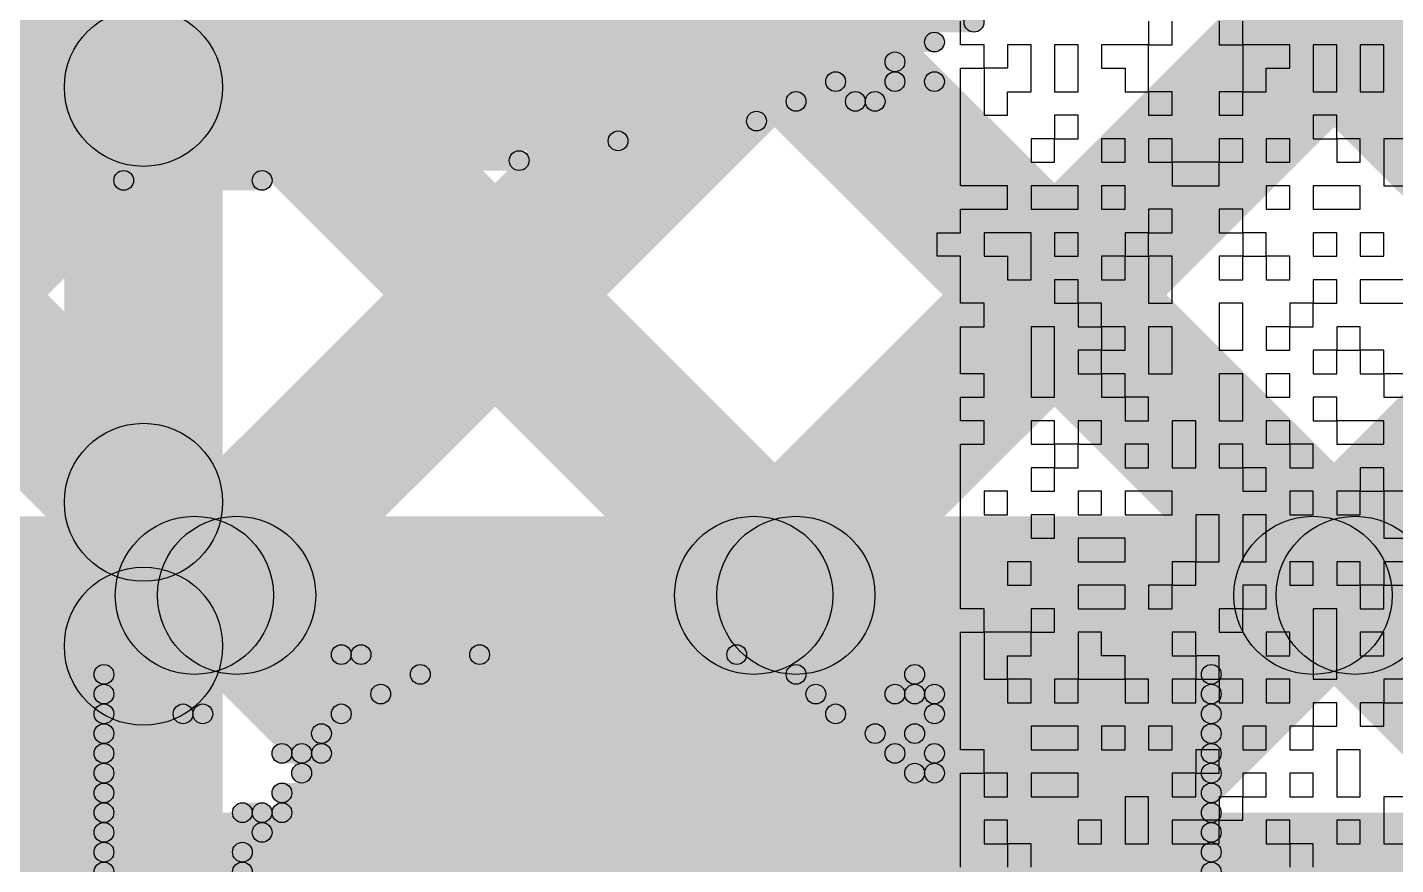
# Model space of a CAD drawing. Header units: millimetres. Extents: x 3.07 to 5.81, y 1.29 to 3.84.
# Drawn here: x 4.2331 to 4.3023, y 1.4844 to 1.5267 of the extents above; entities that cross this region are included whole.
import ezdxf

# ---------------------------------------------------------------- set-up
doc = ezdxf.new("R2010")
doc.units = ezdxf.units.MM
doc.header["$MEASUREMENT"] = 0
for name, color, linetype in [('BottomLayer', 5, 'Continuous'), ('BottomOverlay', 54, 'Continuous'), ('TopLayer', 1, 'Continuous'), ('TopOverlay', 2, 'Continuous')]:
    doc.layers.add(name, color=color, linetype=linetype)

msp = doc.modelspace()

# ---------------------------------------------------------------- hatches: boundary and pattern name
at = {"layer": 'BottomLayer'}
for points in [[(4.216119, 1.495172), (4.210463, 1.500828), (4.462172, 1.752537), (4.467828, 1.746881)], [(4.036164, 1.728172), (4.041821, 1.733828), (4.274821, 1.500828), (4.269164, 1.495172)], [(4.064448, 1.728172), (4.070105, 1.733828), (4.303105, 1.500828), (4.297448, 1.495172)], [(4.092733, 1.728172), (4.09839, 1.733828), (4.33139, 1.500828), (4.325733, 1.495172)], [(4.244404, 1.495172), (4.238747, 1.500828), (4.462172, 1.724253), (4.467828, 1.718596)], [(4.035172, 1.70088), (4.040828, 1.706537), (4.246537, 1.500828), (4.24088, 1.495172)], [(4.272688, 1.495172), (4.267031, 1.500828), (4.462172, 1.695969), (4.467828, 1.690312)], [(4.300972, 1.495172), (4.295315, 1.500828), (4.462172, 1.667685), (4.467828, 1.662028)], [(4.149, 1.494), (4.149, 1.502), (4.465, 1.502), (4.465, 1.494)], [(4.149, 1.467), (4.149, 1.487), (4.469, 1.487), (4.469, 1.467)]]:
    msp.add_hatch(color=5, dxfattribs=at).paths.add_polyline_path(points)
h = msp.add_hatch(color=5, dxfattribs=at)
edge = h.paths.add_edge_path()
edge.add_arc((4.241575, 1.498), 0.004, 0, 360)
h = msp.add_hatch(color=5, dxfattribs=at)
edge = h.paths.add_edge_path()
edge.add_arc((4.243708, 1.498), 0.004, 0, 360)
h = msp.add_hatch(color=5, dxfattribs=at)
edge = h.paths.add_edge_path()
edge.add_arc((4.26986, 1.498), 0.004, 0, 360)
h = msp.add_hatch(color=5, dxfattribs=at)
edge = h.paths.add_edge_path()
edge.add_arc((4.271993, 1.498), 0.004, 0, 360)
h = msp.add_hatch(color=5, dxfattribs=at)
edge = h.paths.add_edge_path()
edge.add_arc((4.298144, 1.498), 0.004, 0, 360)
h = msp.add_hatch(color=5, dxfattribs=at)
edge = h.paths.add_edge_path()
edge.add_arc((4.300277, 1.498), 0.004, 0, 360)
at = {"layer": 'BottomOverlay'}
for points in [[(4.206, 1.5265), (4.206, 1.5275), (4.281, 1.5275), (4.281, 1.5265)], [(4.208, 1.5255), (4.208, 1.5265), (4.279, 1.5265), (4.279, 1.5255)], [(4.21, 1.5245), (4.21, 1.5255), (4.277, 1.5255), (4.277, 1.5245)], [(4.212, 1.5235), (4.212, 1.5245), (4.274, 1.5245), (4.274, 1.5235)], [(4.277, 1.5235), (4.277, 1.5245), (4.279, 1.5245), (4.279, 1.5235)], [(4.214, 1.5225), (4.214, 1.5235), (4.272, 1.5235), (4.272, 1.5225)], [(4.275, 1.5225), (4.275, 1.5235), (4.276, 1.5235), (4.276, 1.5225)], [(4.218, 1.5215), (4.218, 1.5225), (4.27, 1.5225), (4.27, 1.5215)], [(4.222, 1.5205), (4.222, 1.5215), (4.263, 1.5215), (4.263, 1.5205)], [(4.227, 1.5195), (4.227, 1.5205), (4.258, 1.5205), (4.258, 1.5195)], [(4.238, 1.5185), (4.238, 1.5195), (4.245, 1.5195), (4.245, 1.5185)], [(4.249, 1.4945), (4.249, 1.4955), (4.25, 1.4955), (4.25, 1.4945)], [(4.256, 1.4945), (4.256, 1.4955), (4.269, 1.4955), (4.269, 1.4945)], [(4.206, 1.4935), (4.206, 1.4945), (4.237, 1.4945), (4.237, 1.4935)], [(4.253, 1.4935), (4.253, 1.4945), (4.272, 1.4945), (4.272, 1.4935)], [(4.278, 1.4935), (4.278, 1.4945), (4.293, 1.4945), (4.293, 1.4935)], [(4.206, 1.4925), (4.206, 1.4935), (4.237, 1.4935), (4.237, 1.4925)], [(4.251, 1.4925), (4.251, 1.4935), (4.273, 1.4935), (4.273, 1.4925)], [(4.277, 1.4925), (4.277, 1.4935), (4.278, 1.4935), (4.278, 1.4925)], [(4.279, 1.4925), (4.279, 1.4935), (4.293, 1.4935), (4.293, 1.4925)], [(4.206, 1.4915), (4.206, 1.4925), (4.237, 1.4925), (4.237, 1.4915)], [(4.241, 1.4915), (4.241, 1.4925), (4.242, 1.4925), (4.242, 1.4915)], [(4.249, 1.4915), (4.249, 1.4925), (4.274, 1.4925), (4.274, 1.4915)], [(4.279, 1.4915), (4.279, 1.4925), (4.293, 1.4925), (4.293, 1.4915)], [(4.206, 1.4905), (4.206, 1.4915), (4.237, 1.4915), (4.237, 1.4905)], [(4.248, 1.4905), (4.248, 1.4915), (4.276, 1.4915), (4.276, 1.4905)], [(4.278, 1.4905), (4.278, 1.4915), (4.293, 1.4915), (4.293, 1.4905)], [(4.206, 1.4895), (4.206, 1.4905), (4.237, 1.4905), (4.237, 1.4895)], [(4.246, 1.4895), (4.246, 1.4905), (4.247, 1.4905), (4.247, 1.4895)], [(4.248, 1.4895), (4.248, 1.4905), (4.277, 1.4905), (4.277, 1.4895)], [(4.279, 1.4895), (4.279, 1.4905), (4.293, 1.4905), (4.293, 1.4895)], [(4.206, 1.4885), (4.206, 1.4895), (4.237, 1.4895), (4.237, 1.4885)], [(4.247, 1.4885), (4.247, 1.4895), (4.278, 1.4895), (4.278, 1.4885)], [(4.279, 1.4885), (4.279, 1.4895), (4.293, 1.4895), (4.293, 1.4885)], [(4.206, 1.4875), (4.206, 1.4885), (4.237, 1.4885), (4.237, 1.4875)], [(4.246, 1.4875), (4.246, 1.4885), (4.293, 1.4885), (4.293, 1.4875)], [(4.206, 1.4865), (4.206, 1.4875), (4.237, 1.4875), (4.237, 1.4865)], [(4.244, 1.4865), (4.244, 1.4875), (4.245, 1.4875), (4.245, 1.4865)], [(4.246, 1.4865), (4.246, 1.4875), (4.293, 1.4875), (4.293, 1.4865)], [(4.206, 1.4855), (4.206, 1.4865), (4.237, 1.4865), (4.237, 1.4855)], [(4.245, 1.4855), (4.245, 1.4865), (4.293, 1.4865), (4.293, 1.4855)], [(4.206, 1.4845), (4.206, 1.4855), (4.237, 1.4855), (4.237, 1.4845)], [(4.244, 1.4845), (4.244, 1.4855), (4.293, 1.4855), (4.293, 1.4845)], [(4.206, 1.4835), (4.206, 1.4845), (4.237, 1.4845), (4.237, 1.4835)], [(4.244, 1.4835), (4.244, 1.4845), (4.293, 1.4845), (4.293, 1.4835)]]:
    msp.add_hatch(color=54, dxfattribs=at).paths.add_polyline_path(points)
h = msp.add_hatch(color=54, dxfattribs=at)
edge = h.paths.add_edge_path()
edge.add_arc((4.281, 1.527), 0.0005, 0, 360)
h = msp.add_hatch(color=54, dxfattribs=at)
edge = h.paths.add_edge_path()
edge.add_arc((4.279, 1.526), 0.0005, 0, 360)
h = msp.add_hatch(color=54, dxfattribs=at)
edge = h.paths.add_edge_path()
edge.add_arc((4.277, 1.525), 0.0005, 0, 360)
h = msp.add_hatch(color=54, dxfattribs=at)
edge = h.paths.add_edge_path()
edge.add_arc((4.274, 1.524), 0.0005, 0, 360)
h = msp.add_hatch(color=54, dxfattribs=at)
edge = h.paths.add_edge_path()
edge.add_arc((4.277, 1.524), 0.0005, 0, 360)
h = msp.add_hatch(color=54, dxfattribs=at)
edge = h.paths.add_edge_path()
edge.add_arc((4.279, 1.524), 0.0005, 0, 360)
h = msp.add_hatch(color=54, dxfattribs=at)
edge = h.paths.add_edge_path()
edge.add_arc((4.272, 1.523), 0.0005, 0, 360)
h = msp.add_hatch(color=54, dxfattribs=at)
edge = h.paths.add_edge_path()
edge.add_arc((4.275, 1.523), 0.0005, 0, 360)
h = msp.add_hatch(color=54, dxfattribs=at)
edge = h.paths.add_edge_path()
edge.add_arc((4.276, 1.523), 0.0005, 0, 360)
h = msp.add_hatch(color=54, dxfattribs=at)
edge = h.paths.add_edge_path()
edge.add_arc((4.27, 1.522), 0.0005, 0, 360)
h = msp.add_hatch(color=54, dxfattribs=at)
edge = h.paths.add_edge_path()
edge.add_arc((4.263, 1.521), 0.0005, 0, 360)
h = msp.add_hatch(color=54, dxfattribs=at)
edge = h.paths.add_edge_path()
edge.add_arc((4.258, 1.52), 0.0005, 0, 360)
h = msp.add_hatch(color=54, dxfattribs=at)
edge = h.paths.add_edge_path()
edge.add_arc((4.238, 1.519), 0.0005, 0, 360)
h = msp.add_hatch(color=54, dxfattribs=at)
edge = h.paths.add_edge_path()
edge.add_arc((4.245, 1.519), 0.0005, 0, 360)
h = msp.add_hatch(color=54, dxfattribs=at)
edge = h.paths.add_edge_path()
edge.add_arc((4.249, 1.495), 0.0005, 0, 360)
h = msp.add_hatch(color=54, dxfattribs=at)
edge = h.paths.add_edge_path()
edge.add_arc((4.25, 1.495), 0.0005, 0, 360)
h = msp.add_hatch(color=54, dxfattribs=at)
edge = h.paths.add_edge_path()
edge.add_arc((4.256, 1.495), 0.0005, 0, 360)
h = msp.add_hatch(color=54, dxfattribs=at)
edge = h.paths.add_edge_path()
edge.add_arc((4.269, 1.495), 0.0005, 0, 360)
h = msp.add_hatch(color=54, dxfattribs=at)
edge = h.paths.add_edge_path()
edge.add_arc((4.237, 1.494), 0.0005, 0, 360)
h = msp.add_hatch(color=54, dxfattribs=at)
edge = h.paths.add_edge_path()
edge.add_arc((4.253, 1.494), 0.0005, 0, 360)
h = msp.add_hatch(color=54, dxfattribs=at)
edge = h.paths.add_edge_path()
edge.add_arc((4.272, 1.494), 0.0005, 0, 360)
h = msp.add_hatch(color=54, dxfattribs=at)
edge = h.paths.add_edge_path()
edge.add_arc((4.278, 1.494), 0.0005, 0, 360)
h = msp.add_hatch(color=54, dxfattribs=at)
edge = h.paths.add_edge_path()
edge.add_arc((4.293, 1.494), 0.0005, 0, 360)
h = msp.add_hatch(color=54, dxfattribs=at)
edge = h.paths.add_edge_path()
edge.add_arc((4.237, 1.493), 0.0005, 0, 360)
h = msp.add_hatch(color=54, dxfattribs=at)
edge = h.paths.add_edge_path()
edge.add_arc((4.251, 1.493), 0.0005, 0, 360)
h = msp.add_hatch(color=54, dxfattribs=at)
edge = h.paths.add_edge_path()
edge.add_arc((4.273, 1.493), 0.0005, 0, 360)
h = msp.add_hatch(color=54, dxfattribs=at)
edge = h.paths.add_edge_path()
edge.add_arc((4.277, 1.493), 0.0005, 0, 360)
h = msp.add_hatch(color=54, dxfattribs=at)
edge = h.paths.add_edge_path()
edge.add_arc((4.278, 1.493), 0.0005, 0, 360)
h = msp.add_hatch(color=54, dxfattribs=at)
edge = h.paths.add_edge_path()
edge.add_arc((4.279, 1.493), 0.0005, 0, 360)
h = msp.add_hatch(color=54, dxfattribs=at)
edge = h.paths.add_edge_path()
edge.add_arc((4.293, 1.493), 0.0005, 0, 360)
h = msp.add_hatch(color=54, dxfattribs=at)
edge = h.paths.add_edge_path()
edge.add_arc((4.237, 1.492), 0.0005, 0, 360)
h = msp.add_hatch(color=54, dxfattribs=at)
edge = h.paths.add_edge_path()
edge.add_arc((4.241, 1.492), 0.0005, 0, 360)
h = msp.add_hatch(color=54, dxfattribs=at)
edge = h.paths.add_edge_path()
edge.add_arc((4.242, 1.492), 0.0005, 0, 360)
h = msp.add_hatch(color=54, dxfattribs=at)
edge = h.paths.add_edge_path()
edge.add_arc((4.249, 1.492), 0.0005, 0, 360)
h = msp.add_hatch(color=54, dxfattribs=at)
edge = h.paths.add_edge_path()
edge.add_arc((4.274, 1.492), 0.0005, 0, 360)
h = msp.add_hatch(color=54, dxfattribs=at)
edge = h.paths.add_edge_path()
edge.add_arc((4.279, 1.492), 0.0005, 0, 360)
h = msp.add_hatch(color=54, dxfattribs=at)
edge = h.paths.add_edge_path()
edge.add_arc((4.293, 1.492), 0.0005, 0, 360)
h = msp.add_hatch(color=54, dxfattribs=at)
edge = h.paths.add_edge_path()
edge.add_arc((4.237, 1.491), 0.0005, 0, 360)
h = msp.add_hatch(color=54, dxfattribs=at)
edge = h.paths.add_edge_path()
edge.add_arc((4.248, 1.491), 0.0005, 0, 360)
h = msp.add_hatch(color=54, dxfattribs=at)
edge = h.paths.add_edge_path()
edge.add_arc((4.276, 1.491), 0.0005, 0, 360)
h = msp.add_hatch(color=54, dxfattribs=at)
edge = h.paths.add_edge_path()
edge.add_arc((4.278, 1.491), 0.0005, 0, 360)
h = msp.add_hatch(color=54, dxfattribs=at)
edge = h.paths.add_edge_path()
edge.add_arc((4.293, 1.491), 0.0005, 0, 360)
h = msp.add_hatch(color=54, dxfattribs=at)
edge = h.paths.add_edge_path()
edge.add_arc((4.237, 1.49), 0.0005, 0, 360)
h = msp.add_hatch(color=54, dxfattribs=at)
edge = h.paths.add_edge_path()
edge.add_arc((4.246, 1.49), 0.0005, 0, 360)
h = msp.add_hatch(color=54, dxfattribs=at)
edge = h.paths.add_edge_path()
edge.add_arc((4.247, 1.49), 0.0005, 0, 360)
h = msp.add_hatch(color=54, dxfattribs=at)
edge = h.paths.add_edge_path()
edge.add_arc((4.248, 1.49), 0.0005, 0, 360)
h = msp.add_hatch(color=54, dxfattribs=at)
edge = h.paths.add_edge_path()
edge.add_arc((4.277, 1.49), 0.0005, 0, 360)
h = msp.add_hatch(color=54, dxfattribs=at)
edge = h.paths.add_edge_path()
edge.add_arc((4.279, 1.49), 0.0005, 0, 360)
h = msp.add_hatch(color=54, dxfattribs=at)
edge = h.paths.add_edge_path()
edge.add_arc((4.293, 1.49), 0.0005, 0, 360)
h = msp.add_hatch(color=54, dxfattribs=at)
edge = h.paths.add_edge_path()
edge.add_arc((4.237, 1.489), 0.0005, 0, 360)
h = msp.add_hatch(color=54, dxfattribs=at)
edge = h.paths.add_edge_path()
edge.add_arc((4.247, 1.489), 0.0005, 0, 360)
h = msp.add_hatch(color=54, dxfattribs=at)
edge = h.paths.add_edge_path()
edge.add_arc((4.278, 1.489), 0.0005, 0, 360)
h = msp.add_hatch(color=54, dxfattribs=at)
edge = h.paths.add_edge_path()
edge.add_arc((4.279, 1.489), 0.0005, 0, 360)
h = msp.add_hatch(color=54, dxfattribs=at)
edge = h.paths.add_edge_path()
edge.add_arc((4.293, 1.489), 0.0005, 0, 360)
h = msp.add_hatch(color=54, dxfattribs=at)
edge = h.paths.add_edge_path()
edge.add_arc((4.237, 1.488), 0.0005, 0, 360)
h = msp.add_hatch(color=54, dxfattribs=at)
edge = h.paths.add_edge_path()
edge.add_arc((4.246, 1.488), 0.0005, 0, 360)
h = msp.add_hatch(color=54, dxfattribs=at)
edge = h.paths.add_edge_path()
edge.add_arc((4.293, 1.488), 0.0005, 0, 360)
h = msp.add_hatch(color=54, dxfattribs=at)
edge = h.paths.add_edge_path()
edge.add_arc((4.237, 1.487), 0.0005, 0, 360)
h = msp.add_hatch(color=54, dxfattribs=at)
edge = h.paths.add_edge_path()
edge.add_arc((4.244, 1.487), 0.0005, 0, 360)
h = msp.add_hatch(color=54, dxfattribs=at)
edge = h.paths.add_edge_path()
edge.add_arc((4.245, 1.487), 0.0005, 0, 360)
h = msp.add_hatch(color=54, dxfattribs=at)
edge = h.paths.add_edge_path()
edge.add_arc((4.246, 1.487), 0.0005, 0, 360)
h = msp.add_hatch(color=54, dxfattribs=at)
edge = h.paths.add_edge_path()
edge.add_arc((4.293, 1.487), 0.0005, 0, 360)
h = msp.add_hatch(color=54, dxfattribs=at)
edge = h.paths.add_edge_path()
edge.add_arc((4.237, 1.486), 0.0005, 0, 360)
h = msp.add_hatch(color=54, dxfattribs=at)
edge = h.paths.add_edge_path()
edge.add_arc((4.245, 1.486), 0.0005, 0, 360)
h = msp.add_hatch(color=54, dxfattribs=at)
edge = h.paths.add_edge_path()
edge.add_arc((4.293, 1.486), 0.0005, 0, 360)
h = msp.add_hatch(color=54, dxfattribs=at)
edge = h.paths.add_edge_path()
edge.add_arc((4.237, 1.485), 0.0005, 0, 360)
h = msp.add_hatch(color=54, dxfattribs=at)
edge = h.paths.add_edge_path()
edge.add_arc((4.244, 1.485), 0.0005, 0, 360)
h = msp.add_hatch(color=54, dxfattribs=at)
edge = h.paths.add_edge_path()
edge.add_arc((4.293, 1.485), 0.0005, 0, 360)
h = msp.add_hatch(color=54, dxfattribs=at)
edge = h.paths.add_edge_path()
edge.add_arc((4.237, 1.484), 0.0005, 0, 360)
h = msp.add_hatch(color=54, dxfattribs=at)
edge = h.paths.add_edge_path()
edge.add_arc((4.244, 1.484), 0.0005, 0, 360)
h = msp.add_hatch(color=54, dxfattribs=at)
edge = h.paths.add_edge_path()
edge.add_arc((4.293, 1.484), 0.0005, 0, 360)
at = {"layer": 'TopLayer'}
for points in [[(4.241828, 1.492596), (4.236172, 1.498253), (4.543747, 1.805828), (4.549404, 1.800172)], [(4.241828, 1.464312), (4.236172, 1.469969), (4.572031, 1.805828), (4.577688, 1.800172)], [(4.241828, 1.520881), (4.236172, 1.526537), (4.515463, 1.805828), (4.521119, 1.800172)], [(4.241828, 1.436028), (4.236172, 1.441685), (4.600315, 1.805828), (4.605972, 1.800172)], [(4.243, 1.382907), (4.235, 1.382907), (4.235, 1.789), (4.243, 1.789)], [(4.236172, 1.584733), (4.241828, 1.59039), (4.45639, 1.375828), (4.450733, 1.370172)], [(4.236172, 1.556448), (4.241828, 1.562105), (4.428105, 1.375828), (4.422448, 1.370172)], [(4.236172, 1.528164), (4.241828, 1.533821), (4.399821, 1.375828), (4.394164, 1.370172)], [(4.236172, 1.49988), (4.241828, 1.505537), (4.371537, 1.375828), (4.36588, 1.370172)]]:
    msp.add_hatch(color=1, dxfattribs=at).paths.add_polyline_path(points)
h = msp.add_hatch(color=1, dxfattribs=at)
edge = h.paths.add_edge_path()
edge.add_arc((4.239, 1.523709), 0.004, 0, 360)
h = msp.add_hatch(color=1, dxfattribs=at)
edge = h.paths.add_edge_path()
edge.add_arc((4.239, 1.502708), 0.004, 0, 360)
h = msp.add_hatch(color=1, dxfattribs=at)
edge = h.paths.add_edge_path()
edge.add_arc((4.239, 1.495425), 0.004, 0, 360)

# ---------------------------------------------------------------- linework, layer by layer
at = {"layer": 'BottomLayer'}
for centre in [(4.241575, 1.498), (4.243708, 1.498), (4.26986, 1.498), (4.271993, 1.498), (4.298144, 1.498), (4.300277, 1.498)]:
    msp.add_circle(centre, 0.004, dxfattribs=at)
at = {"layer": 'BottomOverlay'}
for centre in [(4.281, 1.527), (4.279, 1.526), (4.277, 1.525), (4.274, 1.524), (4.277, 1.524), (4.279, 1.524), (4.272, 1.523), (4.275, 1.523), (4.276, 1.523), (4.27, 1.522), (4.263, 1.521), (4.258, 1.52), (4.238, 1.519), (4.245, 1.519), (4.249, 1.495), (4.25, 1.495), (4.256, 1.495), (4.269, 1.495), (4.237, 1.494), (4.253, 1.494), (4.272, 1.494), (4.278, 1.494), (4.293, 1.494), (4.237, 1.493), (4.251, 1.493), (4.273, 1.493), (4.277, 1.493), (4.278, 1.493), (4.279, 1.493), (4.293, 1.493), (4.237, 1.492), (4.241, 1.492), (4.242, 1.492), (4.249, 1.492), (4.274, 1.492), (4.279, 1.492), (4.293, 1.492), (4.237, 1.491), (4.248, 1.491), (4.276, 1.491), (4.278, 1.491), (4.293, 1.491), (4.237, 1.49), (4.246, 1.49), (4.247, 1.49), (4.248, 1.49), (4.277, 1.49), (4.279, 1.49), (4.293, 1.49), (4.237, 1.489), (4.247, 1.489), (4.278, 1.489), (4.279, 1.489), (4.293, 1.489), (4.237, 1.488), (4.246, 1.488), (4.293, 1.488), (4.237, 1.487), (4.244, 1.487), (4.245, 1.487), (4.246, 1.487), (4.293, 1.487), (4.237, 1.486), (4.245, 1.486), (4.293, 1.486), (4.237, 1.485), (4.244, 1.485), (4.293, 1.485), (4.237, 1.484), (4.244, 1.484), (4.293, 1.484)]:
    msp.add_circle(centre, 0.0005, dxfattribs=at)
at = {"layer": 'TopLayer'}
for centre in [(4.239, 1.523709), (4.239, 1.502708), (4.239, 1.495425)]:
    msp.add_circle(centre, 0.004, dxfattribs=at)
at = {"layer": 'TopOverlay'}
for p, q in [((4.280319, 1.525861), (4.280319, 1.52705)), ((4.289833, 1.52705), (4.289833, 1.525861)), ((4.291022, 1.525861), (4.291022, 1.52705)), ((4.2934, 1.52705), (4.2934, 1.525861)), ((4.29459, 1.525861), (4.29459, 1.52705)), ((4.281508, 1.525861), (4.280319, 1.525861)), ((4.281508, 1.524672), (4.281508, 1.525861)), ((4.283887, 1.525861), (4.282697, 1.525861)), ((4.282697, 1.525861), (4.282697, 1.524672)), ((4.283887, 1.524672), (4.283887, 1.525861)), ((4.286265, 1.525861), (4.285076, 1.525861)), ((4.285076, 1.525861), (4.285076, 1.524672)), ((4.286265, 1.524672), (4.286265, 1.525861)), ((4.289833, 1.525861), (4.287454, 1.525861)), ((4.287454, 1.525861), (4.287454, 1.524672)), ((4.289833, 1.525861), (4.291022, 1.525861)), ((4.289833, 1.524672), (4.289833, 1.525861)), ((4.2934, 1.525861), (4.29459, 1.525861)), ((4.29459, 1.525861), (4.29459, 1.524672)), ((4.296968, 1.525861), (4.29459, 1.525861)), ((4.296968, 1.524672), (4.296968, 1.525861)), ((4.299347, 1.525861), (4.298158, 1.525861)), ((4.298158, 1.525861), (4.298158, 1.524672)), ((4.299347, 1.524672), (4.299347, 1.525861)), ((4.301725, 1.525861), (4.300536, 1.525861)), ((4.300536, 1.525861), (4.300536, 1.524672)), ((4.301725, 1.524672), (4.301725, 1.525861)), ((4.280319, 1.523482), (4.280319, 1.524672)), ((4.280319, 1.524672), (4.281508, 1.524672)), ((4.281508, 1.524672), (4.281508, 1.523482)), ((4.282697, 1.524672), (4.281508, 1.524672)), ((4.283887, 1.523482), (4.283887, 1.524672)), ((4.285076, 1.524672), (4.285076, 1.523482)), ((4.286265, 1.523482), (4.286265, 1.524672)), ((4.287454, 1.524672), (4.288644, 1.524672)), ((4.288644, 1.524672), (4.288644, 1.523482)), ((4.289833, 1.523482), (4.289833, 1.524672)), ((4.29459, 1.524672), (4.29459, 1.523482)), ((4.295779, 1.523482), (4.295779, 1.524672)), ((4.295779, 1.524672), (4.296968, 1.524672)), ((4.298158, 1.524672), (4.298158, 1.523482)), ((4.299347, 1.523482), (4.299347, 1.524672)), ((4.300536, 1.524672), (4.300536, 1.523482)), ((4.301725, 1.523482), (4.301725, 1.524672)), ((4.280319, 1.522293), (4.280319, 1.523482)), ((4.281508, 1.523482), (4.281508, 1.522293)), ((4.282697, 1.522293), (4.282697, 1.523482)), ((4.282697, 1.523482), (4.283887, 1.523482)), ((4.285076, 1.523482), (4.286265, 1.523482)), ((4.288644, 1.523482), (4.289833, 1.523482)), ((4.289833, 1.523482), (4.289833, 1.522293)), ((4.291022, 1.523482), (4.289833, 1.523482)), ((4.291022, 1.522293), (4.291022, 1.523482)), ((4.29459, 1.523482), (4.2934, 1.523482)), ((4.2934, 1.523482), (4.2934, 1.522293)), ((4.29459, 1.523482), (4.295779, 1.523482)), ((4.29459, 1.522293), (4.29459, 1.523482)), ((4.298158, 1.523482), (4.299347, 1.523482)), ((4.300536, 1.523482), (4.301725, 1.523482)), ((4.280319, 1.521104), (4.280319, 1.522293)), ((4.281508, 1.522293), (4.282697, 1.522293)), ((4.286265, 1.522293), (4.285076, 1.522293)), ((4.285076, 1.522293), (4.285076, 1.521104)), ((4.286265, 1.521104), (4.286265, 1.522293)), ((4.289833, 1.522293), (4.291022, 1.522293)), ((4.2934, 1.522293), (4.29459, 1.522293)), ((4.299347, 1.522293), (4.298158, 1.522293)), ((4.298158, 1.522293), (4.298158, 1.521104)), ((4.299347, 1.521104), (4.299347, 1.522293)), ((4.280319, 1.519915), (4.280319, 1.521104)), ((4.285076, 1.521104), (4.283887, 1.521104)), ((4.283887, 1.521104), (4.283887, 1.519915)), ((4.285076, 1.521104), (4.286265, 1.521104)), ((4.285076, 1.519915), (4.285076, 1.521104)), ((4.288644, 1.521104), (4.287454, 1.521104)), ((4.287454, 1.521104), (4.287454, 1.519915)), ((4.288644, 1.519915), (4.288644, 1.521104)), ((4.291022, 1.521104), (4.289833, 1.521104)), ((4.289833, 1.521104), (4.289833, 1.519915)), ((4.291022, 1.519915), (4.291022, 1.521104)), ((4.29459, 1.521104), (4.2934, 1.521104)), ((4.2934, 1.521104), (4.2934, 1.519915)), ((4.29459, 1.519915), (4.29459, 1.521104)), ((4.296968, 1.521104), (4.295779, 1.521104)), ((4.295779, 1.521104), (4.295779, 1.519915)), ((4.296968, 1.519915), (4.296968, 1.521104)), ((4.298158, 1.521104), (4.299347, 1.521104)), ((4.299347, 1.521104), (4.299347, 1.519915)), ((4.300536, 1.521104), (4.299347, 1.521104)), ((4.300536, 1.519915), (4.300536, 1.521104)), ((4.302914, 1.521104), (4.301725, 1.521104)), ((4.301725, 1.521104), (4.301725, 1.519915)), ((4.280319, 1.518725), (4.280319, 1.519915)), ((4.283887, 1.519915), (4.285076, 1.519915)), ((4.287454, 1.519915), (4.288644, 1.519915)), ((4.289833, 1.519915), (4.291022, 1.519915)), ((4.291022, 1.519915), (4.291022, 1.518725)), ((4.2934, 1.519915), (4.291022, 1.519915)), ((4.2934, 1.519915), (4.29459, 1.519915)), ((4.2934, 1.518725), (4.2934, 1.519915)), ((4.295779, 1.519915), (4.296968, 1.519915)), ((4.299347, 1.519915), (4.300536, 1.519915)), ((4.301725, 1.519915), (4.301725, 1.518725)), ((4.282697, 1.518725), (4.280319, 1.518725)), ((4.282697, 1.517536), (4.282697, 1.518725)), ((4.286265, 1.518725), (4.283887, 1.518725)), ((4.283887, 1.518725), (4.283887, 1.517536)), ((4.286265, 1.517536), (4.286265, 1.518725)), ((4.288644, 1.518725), (4.287454, 1.518725)), ((4.287454, 1.518725), (4.287454, 1.517536)), ((4.288644, 1.517536), (4.288644, 1.518725)), ((4.291022, 1.518725), (4.2934, 1.518725)), ((4.296968, 1.518725), (4.295779, 1.518725)), ((4.295779, 1.518725), (4.295779, 1.517536)), ((4.296968, 1.517536), (4.296968, 1.518725)), ((4.300536, 1.518725), (4.298158, 1.518725)), ((4.298158, 1.518725), (4.298158, 1.517536)), ((4.300536, 1.517536), (4.300536, 1.518725)), ((4.301725, 1.518725), (4.302914, 1.518725)), ((4.280319, 1.516347), (4.280319, 1.517536)), ((4.280319, 1.517536), (4.282697, 1.517536)), ((4.283887, 1.517536), (4.286265, 1.517536)), ((4.287454, 1.517536), (4.288644, 1.517536)), ((4.291022, 1.517536), (4.289833, 1.517536)), ((4.289833, 1.517536), (4.289833, 1.516347)), ((4.291022, 1.516347), (4.291022, 1.517536)), ((4.29459, 1.517536), (4.2934, 1.517536)), ((4.2934, 1.517536), (4.2934, 1.516347)), ((4.29459, 1.516347), (4.29459, 1.517536)), ((4.295779, 1.517536), (4.296968, 1.517536)), ((4.298158, 1.517536), (4.300536, 1.517536)), ((4.279129, 1.515157), (4.279129, 1.516347)), ((4.279129, 1.516347), (4.280319, 1.516347)), ((4.283887, 1.516347), (4.281508, 1.516347)), ((4.281508, 1.516347), (4.281508, 1.515157)), ((4.283887, 1.515157), (4.283887, 1.516347)), ((4.286265, 1.516347), (4.285076, 1.516347)), ((4.285076, 1.516347), (4.285076, 1.515157)), ((4.286265, 1.515157), (4.286265, 1.516347)), ((4.289833, 1.516347), (4.288644, 1.516347)), ((4.288644, 1.516347), (4.288644, 1.515157)), ((4.289833, 1.516347), (4.291022, 1.516347)), ((4.289833, 1.515157), (4.289833, 1.516347)), ((4.2934, 1.516347), (4.29459, 1.516347)), ((4.29459, 1.516347), (4.29459, 1.515157)), ((4.295779, 1.516347), (4.29459, 1.516347)), ((4.295779, 1.515157), (4.295779, 1.516347)), ((4.299347, 1.516347), (4.298158, 1.516347)), ((4.298158, 1.516347), (4.298158, 1.515157)), ((4.299347, 1.515157), (4.299347, 1.516347)), ((4.301725, 1.516347), (4.300536, 1.516347)), ((4.300536, 1.516347), (4.300536, 1.515157)), ((4.301725, 1.515157), (4.301725, 1.516347)), ((4.280319, 1.515157), (4.279129, 1.515157)), ((4.280319, 1.513968), (4.280319, 1.515157)), ((4.281508, 1.515157), (4.282697, 1.515157)), ((4.282697, 1.515157), (4.282697, 1.513968)), ((4.283887, 1.513968), (4.283887, 1.515157)), ((4.285076, 1.515157), (4.286265, 1.515157)), ((4.288644, 1.515157), (4.287454, 1.515157)), ((4.287454, 1.515157), (4.287454, 1.513968)), ((4.288644, 1.513968), (4.288644, 1.515157)), ((4.288644, 1.515157), (4.289833, 1.515157)), ((4.289833, 1.515157), (4.289833, 1.513968)), ((4.291022, 1.515157), (4.289833, 1.515157)), ((4.291022, 1.513968), (4.291022, 1.515157)), ((4.29459, 1.515157), (4.2934, 1.515157)), ((4.2934, 1.515157), (4.2934, 1.513968)), ((4.29459, 1.515157), (4.295779, 1.515157)), ((4.29459, 1.513968), (4.29459, 1.515157)), ((4.295779, 1.515157), (4.295779, 1.513968)), ((4.296968, 1.515157), (4.295779, 1.515157)), ((4.296968, 1.513968), (4.296968, 1.515157)), ((4.298158, 1.515157), (4.299347, 1.515157)), ((4.300536, 1.515157), (4.301725, 1.515157)), ((4.280319, 1.512779), (4.280319, 1.513968)), ((4.282697, 1.513968), (4.283887, 1.513968)), ((4.286265, 1.513968), (4.285076, 1.513968)), ((4.285076, 1.513968), (4.285076, 1.512779)), ((4.286265, 1.512779), (4.286265, 1.513968)), ((4.287454, 1.513968), (4.288644, 1.513968)), ((4.289833, 1.513968), (4.289833, 1.512779)), ((4.291022, 1.512779), (4.291022, 1.513968)), ((4.2934, 1.513968), (4.29459, 1.513968)), ((4.295779, 1.513968), (4.296968, 1.513968)), ((4.299347, 1.513968), (4.298158, 1.513968)), ((4.298158, 1.513968), (4.298158, 1.512779)), ((4.299347, 1.512779), (4.299347, 1.513968)), ((4.302914, 1.513968), (4.300536, 1.513968)), ((4.300536, 1.513968), (4.300536, 1.512779)), ((4.281508, 1.512779), (4.280319, 1.512779)), ((4.281508, 1.51159), (4.281508, 1.512779)), ((4.285076, 1.512779), (4.286265, 1.512779)), ((4.286265, 1.512779), (4.286265, 1.51159)), ((4.287454, 1.512779), (4.286265, 1.512779)), ((4.287454, 1.51159), (4.287454, 1.512779)), ((4.289833, 1.512779), (4.291022, 1.512779)), ((4.29459, 1.512779), (4.2934, 1.512779)), ((4.2934, 1.512779), (4.2934, 1.51159)), ((4.29459, 1.51159), (4.29459, 1.512779)), ((4.298158, 1.512779), (4.296968, 1.512779)), ((4.296968, 1.512779), (4.296968, 1.51159)), ((4.298158, 1.512779), (4.299347, 1.512779)), ((4.298158, 1.51159), (4.298158, 1.512779)), ((4.300536, 1.512779), (4.302914, 1.512779)), ((4.280319, 1.510401), (4.280319, 1.51159)), ((4.280319, 1.51159), (4.281508, 1.51159)), ((4.285076, 1.51159), (4.283887, 1.51159)), ((4.283887, 1.51159), (4.283887, 1.510401)), ((4.285076, 1.510401), (4.285076, 1.51159)), ((4.286265, 1.51159), (4.287454, 1.51159)), ((4.287454, 1.51159), (4.287454, 1.510401)), ((4.288644, 1.51159), (4.287454, 1.51159)), ((4.288644, 1.510401), (4.288644, 1.51159)), ((4.291022, 1.51159), (4.289833, 1.51159)), ((4.289833, 1.51159), (4.289833, 1.510401)), ((4.291022, 1.510401), (4.291022, 1.51159)), ((4.2934, 1.51159), (4.2934, 1.510401)), ((4.29459, 1.510401), (4.29459, 1.51159)), ((4.296968, 1.51159), (4.295779, 1.51159)), ((4.295779, 1.51159), (4.295779, 1.510401)), ((4.296968, 1.51159), (4.298158, 1.51159)), ((4.296968, 1.510401), (4.296968, 1.51159)), ((4.300536, 1.51159), (4.299347, 1.51159)), ((4.299347, 1.51159), (4.299347, 1.510401)), ((4.300536, 1.510401), (4.300536, 1.51159)), ((4.280319, 1.509211), (4.280319, 1.510401)), ((4.283887, 1.510401), (4.283887, 1.509211)), ((4.285076, 1.509211), (4.285076, 1.510401)), ((4.287454, 1.510401), (4.286265, 1.510401)), ((4.286265, 1.510401), (4.286265, 1.509211)), ((4.287454, 1.510401), (4.288644, 1.510401)), ((4.287454, 1.509211), (4.287454, 1.510401)), ((4.289833, 1.510401), (4.289833, 1.509211)), ((4.291022, 1.509211), (4.291022, 1.510401)), ((4.2934, 1.510401), (4.29459, 1.510401)), ((4.295779, 1.510401), (4.296968, 1.510401)), ((4.299347, 1.510401), (4.298158, 1.510401)), ((4.298158, 1.510401), (4.298158, 1.509211)), ((4.299347, 1.509211), (4.299347, 1.510401)), ((4.299347, 1.510401), (4.300536, 1.510401)), ((4.300536, 1.510401), (4.300536, 1.509211)), ((4.301725, 1.510401), (4.300536, 1.510401)), ((4.301725, 1.509211), (4.301725, 1.510401)), ((4.281508, 1.509211), (4.280319, 1.509211)), ((4.281508, 1.508022), (4.281508, 1.509211)), ((4.283887, 1.509211), (4.283887, 1.508022)), ((4.285076, 1.508022), (4.285076, 1.509211)), ((4.286265, 1.509211), (4.287454, 1.509211)), ((4.287454, 1.509211), (4.287454, 1.508022)), ((4.288644, 1.509211), (4.287454, 1.509211)), ((4.288644, 1.508022), (4.288644, 1.509211)), ((4.289833, 1.509211), (4.291022, 1.509211)), ((4.29459, 1.509211), (4.2934, 1.509211)), ((4.2934, 1.509211), (4.2934, 1.508022)), ((4.29459, 1.508022), (4.29459, 1.509211)), ((4.296968, 1.509211), (4.295779, 1.509211)), ((4.295779, 1.509211), (4.295779, 1.508022)), ((4.296968, 1.508022), (4.296968, 1.509211)), ((4.298158, 1.509211), (4.299347, 1.509211)), ((4.300536, 1.509211), (4.301725, 1.509211)), ((4.301725, 1.509211), (4.301725, 1.508022)), ((4.302914, 1.509211), (4.301725, 1.509211)), ((4.280319, 1.506833), (4.280319, 1.508022)), ((4.280319, 1.508022), (4.281508, 1.508022)), ((4.283887, 1.508022), (4.285076, 1.508022)), ((4.287454, 1.508022), (4.288644, 1.508022)), ((4.288644, 1.508022), (4.288644, 1.506833)), ((4.289833, 1.508022), (4.288644, 1.508022)), ((4.289833, 1.506833), (4.289833, 1.508022)), ((4.2934, 1.508022), (4.2934, 1.506833)), ((4.29459, 1.506833), (4.29459, 1.508022)), ((4.295779, 1.508022), (4.296968, 1.508022)), ((4.299347, 1.508022), (4.298158, 1.508022)), ((4.298158, 1.508022), (4.298158, 1.506833)), ((4.299347, 1.506833), (4.299347, 1.508022)), ((4.301725, 1.508022), (4.302914, 1.508022)), ((4.281508, 1.506833), (4.280319, 1.506833)), ((4.281508, 1.505643), (4.281508, 1.506833)), ((4.285076, 1.506833), (4.283887, 1.506833)), ((4.283887, 1.506833), (4.283887, 1.505643)), ((4.285076, 1.505643), (4.285076, 1.506833)), ((4.287454, 1.506833), (4.286265, 1.506833)), ((4.286265, 1.506833), (4.286265, 1.505643)), ((4.287454, 1.505643), (4.287454, 1.506833)), ((4.288644, 1.506833), (4.289833, 1.506833)), ((4.292211, 1.506833), (4.291022, 1.506833)), ((4.291022, 1.506833), (4.291022, 1.505643)), ((4.292211, 1.505643), (4.292211, 1.506833)), ((4.2934, 1.506833), (4.29459, 1.506833)), ((4.296968, 1.506833), (4.295779, 1.506833)), ((4.295779, 1.506833), (4.295779, 1.505643)), ((4.296968, 1.505643), (4.296968, 1.506833)), ((4.298158, 1.506833), (4.299347, 1.506833)), ((4.299347, 1.506833), (4.299347, 1.505643)), ((4.301725, 1.506833), (4.299347, 1.506833)), ((4.301725, 1.505643), (4.301725, 1.506833)), ((4.280319, 1.504454), (4.280319, 1.505643)), ((4.280319, 1.505643), (4.281508, 1.505643)), ((4.283887, 1.505643), (4.285076, 1.505643)), ((4.285076, 1.505643), (4.285076, 1.504454)), ((4.286265, 1.505643), (4.285076, 1.505643)), ((4.286265, 1.505643), (4.287454, 1.505643)), ((4.286265, 1.504454), (4.286265, 1.505643)), ((4.289833, 1.505643), (4.288644, 1.505643)), ((4.288644, 1.505643), (4.288644, 1.504454)), ((4.289833, 1.504454), (4.289833, 1.505643)), ((4.291022, 1.505643), (4.291022, 1.504454)), ((4.292211, 1.504454), (4.292211, 1.505643)), ((4.29459, 1.505643), (4.2934, 1.505643)), ((4.2934, 1.505643), (4.2934, 1.504454)), ((4.29459, 1.504454), (4.29459, 1.505643)), ((4.295779, 1.505643), (4.296968, 1.505643)), ((4.296968, 1.505643), (4.296968, 1.504454)), ((4.298158, 1.505643), (4.296968, 1.505643)), ((4.298158, 1.504454), (4.298158, 1.505643)), ((4.299347, 1.505643), (4.301725, 1.505643)), ((4.280319, 1.503265), (4.280319, 1.504454)), ((4.285076, 1.504454), (4.283887, 1.504454)), ((4.283887, 1.504454), (4.283887, 1.503265)), ((4.285076, 1.504454), (4.286265, 1.504454)), ((4.285076, 1.503265), (4.285076, 1.504454)), ((4.288644, 1.504454), (4.289833, 1.504454)), ((4.291022, 1.504454), (4.292211, 1.504454)), ((4.2934, 1.504454), (4.29459, 1.504454)), ((4.29459, 1.504454), (4.29459, 1.503265)), ((4.295779, 1.504454), (4.29459, 1.504454)), ((4.295779, 1.503265), (4.295779, 1.504454)), ((4.296968, 1.504454), (4.298158, 1.504454)), ((4.301725, 1.504454), (4.300536, 1.504454)), ((4.300536, 1.504454), (4.300536, 1.503265)), ((4.301725, 1.503265), (4.301725, 1.504454)), ((4.280319, 1.502076), (4.280319, 1.503265)), ((4.282697, 1.503265), (4.281508, 1.503265)), ((4.281508, 1.503265), (4.281508, 1.502076)), ((4.282697, 1.502076), (4.282697, 1.503265)), ((4.283887, 1.503265), (4.285076, 1.503265)), ((4.287454, 1.503265), (4.286265, 1.503265)), ((4.286265, 1.503265), (4.286265, 1.502076)), ((4.287454, 1.502076), (4.287454, 1.503265)), ((4.291022, 1.503265), (4.288644, 1.503265)), ((4.288644, 1.503265), (4.288644, 1.502076)), ((4.291022, 1.502076), (4.291022, 1.503265)), ((4.29459, 1.503265), (4.295779, 1.503265)), ((4.298158, 1.503265), (4.296968, 1.503265)), ((4.296968, 1.503265), (4.296968, 1.502076)), ((4.298158, 1.502076), (4.298158, 1.503265)), ((4.300536, 1.503265), (4.299347, 1.503265)), ((4.299347, 1.503265), (4.299347, 1.502076)), ((4.300536, 1.502076), (4.300536, 1.503265)), ((4.300536, 1.503265), (4.301725, 1.503265)), ((4.301725, 1.503265), (4.301725, 1.502076)), ((4.302914, 1.503265), (4.301725, 1.503265)), ((4.280319, 1.500886), (4.280319, 1.502076)), ((4.281508, 1.502076), (4.282697, 1.502076)), ((4.285076, 1.502076), (4.283887, 1.502076)), ((4.283887, 1.502076), (4.283887, 1.500886)), ((4.285076, 1.500886), (4.285076, 1.502076)), ((4.286265, 1.502076), (4.287454, 1.502076)), ((4.288644, 1.502076), (4.291022, 1.502076)), ((4.2934, 1.502076), (4.292211, 1.502076)), ((4.292211, 1.502076), (4.292211, 1.500886)), ((4.2934, 1.500886), (4.2934, 1.502076)), ((4.295779, 1.502076), (4.29459, 1.502076)), ((4.29459, 1.502076), (4.29459, 1.500886)), ((4.295779, 1.500886), (4.295779, 1.502076)), ((4.296968, 1.502076), (4.298158, 1.502076)), ((4.299347, 1.502076), (4.300536, 1.502076)), ((4.301725, 1.502076), (4.301725, 1.500886)), ((4.280319, 1.499697), (4.280319, 1.500886)), ((4.283887, 1.500886), (4.285076, 1.500886)), ((4.288644, 1.500886), (4.286265, 1.500886)), ((4.286265, 1.500886), (4.286265, 1.499697)), ((4.288644, 1.499697), (4.288644, 1.500886)), ((4.292211, 1.500886), (4.292211, 1.499697)), ((4.2934, 1.499697), (4.2934, 1.500886)), ((4.29459, 1.500886), (4.29459, 1.499697)), ((4.295779, 1.499697), (4.295779, 1.500886)), ((4.301725, 1.500886), (4.302914, 1.500886)), ((4.280319, 1.498508), (4.280319, 1.499697)), ((4.283887, 1.499697), (4.282697, 1.499697)), ((4.282697, 1.499697), (4.282697, 1.498508)), ((4.283887, 1.498508), (4.283887, 1.499697)), ((4.286265, 1.499697), (4.288644, 1.499697)), ((4.292211, 1.499697), (4.291022, 1.499697)), ((4.291022, 1.499697), (4.291022, 1.498508)), ((4.292211, 1.499697), (4.2934, 1.499697)), ((4.292211, 1.498508), (4.292211, 1.499697)), ((4.29459, 1.499697), (4.295779, 1.499697)), ((4.298158, 1.499697), (4.296968, 1.499697)), ((4.296968, 1.499697), (4.296968, 1.498508)), ((4.298158, 1.498508), (4.298158, 1.499697)), ((4.300536, 1.499697), (4.299347, 1.499697)), ((4.299347, 1.499697), (4.299347, 1.498508)), ((4.300536, 1.498508), (4.300536, 1.499697)), ((4.302914, 1.499697), (4.301725, 1.499697)), ((4.301725, 1.499697), (4.301725, 1.498508)), ((4.280319, 1.497319), (4.280319, 1.498508)), ((4.282697, 1.498508), (4.283887, 1.498508)), ((4.288644, 1.498508), (4.286265, 1.498508)), ((4.286265, 1.498508), (4.286265, 1.497319)), ((4.288644, 1.497319), (4.288644, 1.498508)), ((4.291022, 1.498508), (4.289833, 1.498508)), ((4.289833, 1.498508), (4.289833, 1.497319)), ((4.291022, 1.498508), (4.292211, 1.498508)), ((4.291022, 1.497319), (4.291022, 1.498508)), ((4.295779, 1.498508), (4.29459, 1.498508)), ((4.29459, 1.498508), (4.29459, 1.497319)), ((4.295779, 1.497319), (4.295779, 1.498508)), ((4.296968, 1.498508), (4.298158, 1.498508)), ((4.299347, 1.498508), (4.300536, 1.498508)), ((4.300536, 1.498508), (4.300536, 1.497319)), ((4.301725, 1.498508), (4.300536, 1.498508)), ((4.301725, 1.498508), (4.302914, 1.498508)), ((4.301725, 1.497319), (4.301725, 1.498508)), ((4.281508, 1.497319), (4.280319, 1.497319)), ((4.281508, 1.496129), (4.281508, 1.497319)), ((4.285076, 1.497319), (4.283887, 1.497319)), ((4.283887, 1.497319), (4.283887, 1.496129)), ((4.285076, 1.496129), (4.285076, 1.497319)), ((4.286265, 1.497319), (4.288644, 1.497319)), ((4.289833, 1.497319), (4.291022, 1.497319)), ((4.29459, 1.497319), (4.2934, 1.497319)), ((4.2934, 1.497319), (4.2934, 1.496129)), ((4.29459, 1.497319), (4.295779, 1.497319)), ((4.29459, 1.496129), (4.29459, 1.497319)), ((4.299347, 1.497319), (4.298158, 1.497319)), ((4.298158, 1.497319), (4.298158, 1.496129)), ((4.299347, 1.496129), (4.299347, 1.497319)), ((4.300536, 1.497319), (4.301725, 1.497319)), ((4.280319, 1.49494), (4.280319, 1.496129)), ((4.280319, 1.496129), (4.281508, 1.496129)), ((4.281508, 1.496129), (4.281508, 1.49494)), ((4.283887, 1.496129), (4.281508, 1.496129)), ((4.283887, 1.49494), (4.283887, 1.496129)), ((4.283887, 1.496129), (4.285076, 1.496129)), ((4.287454, 1.496129), (4.286265, 1.496129)), ((4.286265, 1.496129), (4.286265, 1.49494)), ((4.287454, 1.49494), (4.287454, 1.496129)), ((4.292211, 1.496129), (4.291022, 1.496129)), ((4.291022, 1.496129), (4.291022, 1.49494)), ((4.292211, 1.49494), (4.292211, 1.496129)), ((4.2934, 1.496129), (4.29459, 1.496129)), ((4.296968, 1.496129), (4.295779, 1.496129)), ((4.295779, 1.496129), (4.295779, 1.49494)), ((4.296968, 1.49494), (4.296968, 1.496129)), ((4.298158, 1.496129), (4.298158, 1.49494)), ((4.299347, 1.49494), (4.299347, 1.496129)), ((4.301725, 1.496129), (4.300536, 1.496129)), ((4.300536, 1.496129), (4.300536, 1.49494)), ((4.301725, 1.49494), (4.301725, 1.496129)), ((4.280319, 1.493751), (4.280319, 1.49494)), ((4.281508, 1.49494), (4.281508, 1.493751)), ((4.282697, 1.493751), (4.282697, 1.49494)), ((4.282697, 1.49494), (4.283887, 1.49494)), ((4.286265, 1.49494), (4.286265, 1.493751)), ((4.288644, 1.49494), (4.287454, 1.49494)), ((4.288644, 1.493751), (4.288644, 1.49494)), ((4.291022, 1.49494), (4.292211, 1.49494)), ((4.292211, 1.49494), (4.292211, 1.493751)), ((4.2934, 1.49494), (4.292211, 1.49494)), ((4.2934, 1.493751), (4.2934, 1.49494)), ((4.295779, 1.49494), (4.296968, 1.49494)), ((4.298158, 1.49494), (4.298158, 1.493751)), ((4.299347, 1.493751), (4.299347, 1.49494)), ((4.300536, 1.49494), (4.301725, 1.49494)), ((4.280319, 1.492562), (4.280319, 1.493751)), ((4.281508, 1.493751), (4.282697, 1.493751)), ((4.282697, 1.493751), (4.282697, 1.492562)), ((4.283887, 1.493751), (4.282697, 1.493751)), ((4.283887, 1.492562), (4.283887, 1.493751)), ((4.286265, 1.493751), (4.285076, 1.493751)), ((4.285076, 1.493751), (4.285076, 1.492562)), ((4.286265, 1.493751), (4.288644, 1.493751)), ((4.286265, 1.492562), (4.286265, 1.493751)), ((4.288644, 1.493751), (4.288644, 1.492562)), ((4.289833, 1.493751), (4.288644, 1.493751)), ((4.289833, 1.492562), (4.289833, 1.493751)), ((4.292211, 1.493751), (4.291022, 1.493751)), ((4.291022, 1.493751), (4.291022, 1.492562)), ((4.292211, 1.493751), (4.2934, 1.493751)), ((4.292211, 1.492562), (4.292211, 1.493751)), ((4.2934, 1.493751), (4.2934, 1.492562)), ((4.29459, 1.493751), (4.2934, 1.493751)), ((4.29459, 1.492562), (4.29459, 1.493751)), ((4.296968, 1.493751), (4.295779, 1.493751)), ((4.295779, 1.493751), (4.295779, 1.492562)), ((4.296968, 1.492562), (4.296968, 1.493751)), ((4.298158, 1.493751), (4.299347, 1.493751)), ((4.302914, 1.493751), (4.301725, 1.493751)), ((4.301725, 1.493751), (4.301725, 1.492562)), ((4.280319, 1.491372), (4.280319, 1.492562)), ((4.282697, 1.492562), (4.283887, 1.492562)), ((4.285076, 1.492562), (4.286265, 1.492562)), ((4.288644, 1.492562), (4.289833, 1.492562)), ((4.291022, 1.492562), (4.292211, 1.492562)), ((4.2934, 1.492562), (4.29459, 1.492562)), ((4.295779, 1.492562), (4.296968, 1.492562)), ((4.299347, 1.492562), (4.298158, 1.492562)), ((4.298158, 1.492562), (4.298158, 1.491372)), ((4.299347, 1.491372), (4.299347, 1.492562)), ((4.301725, 1.492562), (4.300536, 1.492562)), ((4.300536, 1.492562), (4.300536, 1.491372)), ((4.301725, 1.492562), (4.302914, 1.492562)), ((4.301725, 1.491372), (4.301725, 1.492562)), ((4.280319, 1.490183), (4.280319, 1.491372)), ((4.286265, 1.491372), (4.283887, 1.491372)), ((4.283887, 1.491372), (4.283887, 1.490183)), ((4.286265, 1.490183), (4.286265, 1.491372)), ((4.288644, 1.491372), (4.287454, 1.491372)), ((4.287454, 1.491372), (4.287454, 1.490183)), ((4.288644, 1.490183), (4.288644, 1.491372)), ((4.291022, 1.491372), (4.289833, 1.491372)), ((4.289833, 1.491372), (4.289833, 1.490183)), ((4.291022, 1.490183), (4.291022, 1.491372)), ((4.295779, 1.491372), (4.29459, 1.491372)), ((4.29459, 1.491372), (4.29459, 1.490183)), ((4.295779, 1.490183), (4.295779, 1.491372)), ((4.298158, 1.491372), (4.296968, 1.491372)), ((4.296968, 1.491372), (4.296968, 1.490183)), ((4.298158, 1.491372), (4.299347, 1.491372)), ((4.298158, 1.490183), (4.298158, 1.491372)), ((4.300536, 1.491372), (4.301725, 1.491372)), ((4.281508, 1.490183), (4.280319, 1.490183)), ((4.281508, 1.488994), (4.281508, 1.490183)), ((4.283887, 1.490183), (4.286265, 1.490183)), ((4.287454, 1.490183), (4.288644, 1.490183)), ((4.289833, 1.490183), (4.291022, 1.490183)), ((4.2934, 1.490183), (4.292211, 1.490183)), ((4.292211, 1.490183), (4.292211, 1.488994)), ((4.2934, 1.488994), (4.2934, 1.490183)), ((4.29459, 1.490183), (4.295779, 1.490183)), ((4.296968, 1.490183), (4.298158, 1.490183)), ((4.300536, 1.490183), (4.299347, 1.490183)), ((4.299347, 1.490183), (4.299347, 1.488994)), ((4.300536, 1.488994), (4.300536, 1.490183)), ((4.280319, 1.487805), (4.280319, 1.488994)), ((4.280319, 1.488994), (4.281508, 1.488994)), ((4.281508, 1.488994), (4.281508, 1.487805)), ((4.282697, 1.488994), (4.281508, 1.488994)), ((4.282697, 1.487805), (4.282697, 1.488994)), ((4.286265, 1.488994), (4.283887, 1.488994)), ((4.283887, 1.488994), (4.283887, 1.487805)), ((4.286265, 1.487805), (4.286265, 1.488994)), ((4.292211, 1.488994), (4.291022, 1.488994)), ((4.291022, 1.488994), (4.291022, 1.487805)), ((4.292211, 1.488994), (4.2934, 1.488994)), ((4.292211, 1.487805), (4.292211, 1.488994)), ((4.295779, 1.488994), (4.29459, 1.488994)), ((4.29459, 1.488994), (4.29459, 1.487805)), ((4.295779, 1.487805), (4.295779, 1.488994)), ((4.298158, 1.488994), (4.296968, 1.488994)), ((4.296968, 1.488994), (4.296968, 1.487805)), ((4.298158, 1.487805), (4.298158, 1.488994)), ((4.299347, 1.488994), (4.299347, 1.487805)), ((4.300536, 1.487805), (4.300536, 1.488994)), ((4.280319, 1.486615), (4.280319, 1.487805)), ((4.281508, 1.487805), (4.282697, 1.487805)), ((4.283887, 1.487805), (4.286265, 1.487805)), ((4.289833, 1.487805), (4.288644, 1.487805)), ((4.288644, 1.487805), (4.288644, 1.486615)), ((4.289833, 1.486615), (4.289833, 1.487805)), ((4.291022, 1.487805), (4.292211, 1.487805)), ((4.29459, 1.487805), (4.2934, 1.487805)), ((4.2934, 1.487805), (4.2934, 1.486615)), ((4.29459, 1.487805), (4.295779, 1.487805)), ((4.29459, 1.486615), (4.29459, 1.487805)), ((4.296968, 1.487805), (4.298158, 1.487805)), ((4.299347, 1.487805), (4.300536, 1.487805)), ((4.302914, 1.487805), (4.301725, 1.487805)), ((4.301725, 1.487805), (4.301725, 1.486615)), ((4.280319, 1.485426), (4.280319, 1.486615)), ((4.282697, 1.486615), (4.281508, 1.486615)), ((4.281508, 1.486615), (4.281508, 1.485426)), ((4.282697, 1.485426), (4.282697, 1.486615)), ((4.287454, 1.486615), (4.286265, 1.486615)), ((4.286265, 1.486615), (4.286265, 1.485426)), ((4.287454, 1.485426), (4.287454, 1.486615)), ((4.288644, 1.486615), (4.288644, 1.485426)), ((4.289833, 1.485426), (4.289833, 1.486615)), ((4.2934, 1.486615), (4.291022, 1.486615)), ((4.291022, 1.486615), (4.291022, 1.485426)), ((4.2934, 1.486615), (4.29459, 1.486615)), ((4.2934, 1.485426), (4.2934, 1.486615)), ((4.296968, 1.486615), (4.295779, 1.486615)), ((4.295779, 1.486615), (4.295779, 1.485426)), ((4.296968, 1.485426), (4.296968, 1.486615)), ((4.300536, 1.486615), (4.299347, 1.486615)), ((4.299347, 1.486615), (4.299347, 1.485426)), ((4.300536, 1.485426), (4.300536, 1.486615)), ((4.301725, 1.486615), (4.301725, 1.485426)), ((4.280319, 1.484237), (4.280319, 1.485426)), ((4.281508, 1.485426), (4.282697, 1.485426)), ((4.282697, 1.485426), (4.282697, 1.484237)), ((4.283887, 1.485426), (4.282697, 1.485426)), ((4.283887, 1.484237), (4.283887, 1.485426)), ((4.286265, 1.485426), (4.287454, 1.485426)), ((4.288644, 1.485426), (4.289833, 1.485426)), ((4.291022, 1.485426), (4.2934, 1.485426)), ((4.295779, 1.485426), (4.296968, 1.485426)), ((4.296968, 1.485426), (4.296968, 1.484237)), ((4.298158, 1.485426), (4.296968, 1.485426)), ((4.298158, 1.484237), (4.298158, 1.485426)), ((4.299347, 1.485426), (4.300536, 1.485426)), ((4.301725, 1.485426), (4.302914, 1.485426))]:
    msp.add_line(p, q, dxfattribs=at)

doc.saveas('drawing.dxf')
